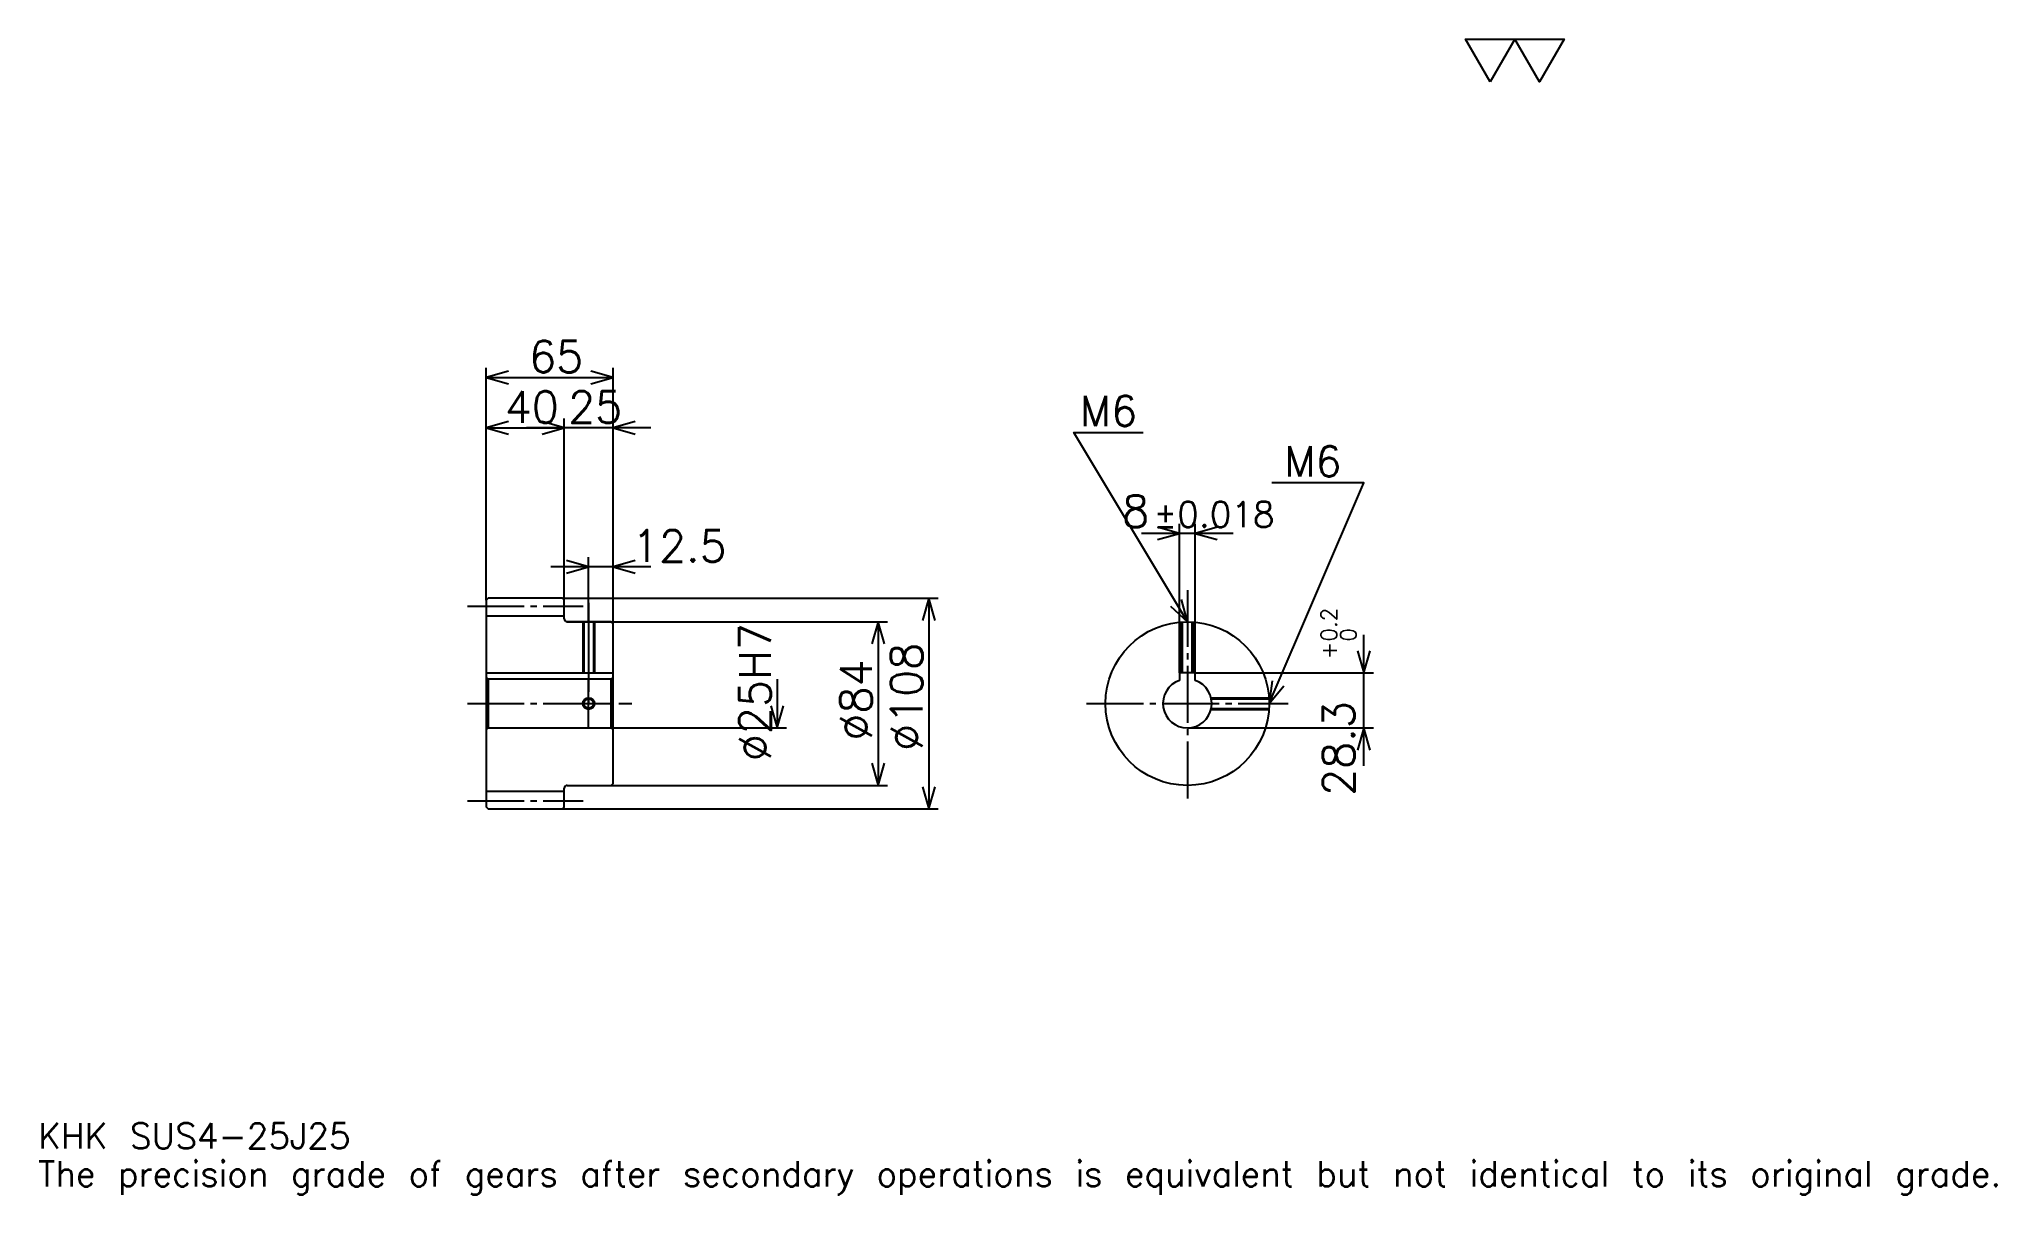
# Model space of a CAD drawing. Extents: x 33 to 1037, y 12 to 605.
import ezdxf

# ---------------------------------------------------------------- set-up
doc = ezdxf.new("R2010")
doc.units = 0
doc.linetypes.add('DASHDOT', pattern=[38.869564, 29.152174, -3.23913, 3.23913, -3.23913])
doc.layers.get('0').update_dxf_attribs({"linetype": 'CONTINUOUS'})
doc.layers.add('DASHDOT', color=6, linetype='DASHDOT')
doc.styles.add('KANJI', font='TXT', dxfattribs={"bigfont": 'BIGFONT'})

msp = doc.modelspace()

# ---------------------------------------------------------------- linework, layer by layer
at = {"color": 5}
for p, q in [((262.369568, 317.989136), (262.369568, 436.217407)), ((327.369568, 317.989136), (327.369568, 436.217407)), ((262.369568, 431.358704), (327.369568, 431.358704)), ((262.369568, 405.445648), (302.369568, 405.445648)), ((346.804352, 405.445648), (282.934784, 405.445648)), ((302.369568, 317.989136), (302.369568, 410.304321)), ((618.021729, 279.789124), (618.021729, 356.195679)), ((626.021729, 279.789124), (626.021729, 356.195679)), ((645.456543, 351.336975), (598.586914, 351.336975)), ((346.804352, 334.184784), (295.434784, 334.184784)), ((314.869568, 317.989136), (314.869568, 339.043488)), ((262.369568, 316.989136), (262.369568, 317.989136)), ((301.369568, 317.989136), (327.369568, 317.989136)), ((302.369568, 316.989136), (302.369568, 317.989136)), ((314.869568, 305.989136), (314.869568, 317.989136)), ((314.869568, 305.989136), (314.869568, 317.989136)), ((327.369568, 317.989136), (494.184784, 317.989136)), ((327.369568, 304.989136), (327.369568, 317.989136)), ((489.326111, 317.989136), (489.326111, 209.989136)), ((303.869568, 305.989136), (327.369568, 305.989136)), ((327.369568, 305.989136), (468.271729, 305.989136)), ((463.413025, 305.989136), (463.413025, 221.989136)), ((712.608704, 232.054352), (712.608704, 299.223907)), ((411.586975, 276.489136), (411.586975, 251.489136)), ((626.021729, 279.789124), (717.467407, 279.789124)), ((327.369568, 251.489136), (416.445648, 251.489136)), ((622.021729, 251.489136), (717.467407, 251.489136)), ((303.869568, 221.989136), (327.369568, 221.989136)), ((327.369568, 221.989136), (468.271729, 221.989136)), ((301.369568, 209.989136), (327.369568, 209.989136)), ((327.369568, 209.989136), (494.184784, 209.989136))]:
    msp.add_line(p, q, dxfattribs=at)
at = {"color": 4}
for p, q in [((262.369568, 308.989136), (302.369568, 308.989136)), ((262.369568, 279.789124), (327.369568, 279.789124)), ((263.369568, 276.489136), (263.369568, 251.489136)), ((326.369568, 276.489136), (327.369568, 277.489136)), ((326.369568, 251.489136), (327.369568, 250.489136)), ((262.369568, 218.989136), (302.369568, 218.989136))]:
    msp.add_line(p, q, dxfattribs=at)
at = {"color": 7}
msp.add_lwpolyline([(777.391296, 583.043457), (764.758667, 604.940002), (815.289124, 604.940002), (802.656494, 583.043457), (790.023926, 604.940002), (777.391296, 583.043457)], dxfattribs=at)
at = {"color": 5}
for points in [[(273.706512, 434.597839), (262.369568, 431.358704), (273.706512, 428.119568)], [(316.032623, 428.119568), (327.369568, 431.358704), (316.032623, 434.597839)], [(273.706512, 408.684784), (262.369568, 405.445648), (273.706512, 402.206512)], [(291.032623, 402.206512), (302.369568, 405.445648), (291.032623, 408.684784)], [(291.032623, 402.206512), (302.369568, 405.445648), (291.032623, 408.684784)], [(338.706543, 408.684784), (327.369568, 405.445648), (338.706543, 402.206512)], [(622.021729, 305.989136), (563.717407, 403.163055), (599.347839, 403.163055)], [(664.021729, 263.989136), (712.608704, 377.25), (665.317383, 377.25)], [(606.684814, 348.097839), (618.021729, 351.336975), (606.684814, 354.576111)], [(637.358643, 354.576111), (626.021729, 351.336975), (637.358643, 348.097839)], [(303.532623, 330.945648), (314.869568, 334.184784), (303.532623, 337.42392)], [(338.706543, 337.42392), (327.369568, 334.184784), (338.706543, 330.945648)], [(492.565247, 306.652191), (489.326111, 317.989136), (486.086975, 306.652191)], [(613.411377, 314.043976), (622.021729, 305.989136), (618.966431, 317.377014)], [(466.652161, 294.652191), (463.413025, 305.989136), (460.173889, 294.652191)], [(709.369568, 291.126099), (712.608704, 279.789124), (715.847839, 291.126099)], [(665.514404, 275.684875), (664.021729, 263.989136), (671.468018, 273.13089)], [(408.347839, 262.82608), (411.586975, 251.489136), (414.826111, 262.82608)], [(715.847839, 240.152176), (712.608704, 251.489136), (709.369568, 240.152176)], [(460.173889, 233.326096), (463.413025, 221.989136), (466.652161, 233.326096)], [(486.086975, 221.326096), (489.326111, 209.989136), (492.565247, 221.326096)]]:
    msp.add_lwpolyline(points, dxfattribs=at)
at = {"color": 4}
for points in [[(302.369568, 307.489136), (302.369568, 316.989136), (301.369568, 317.989136), (263.369568, 317.989136), (262.369568, 316.989136), (262.369568, 250.489136)], [(303.869568, 221.989136), (326.369568, 221.989136), (327.369568, 222.989136), (327.369568, 304.989136), (326.369568, 305.989136), (303.869568, 305.989136)], [(311.869568, 305.989136), (311.869568, 279.789124)], [(312.409576, 305.989136), (312.409576, 279.789124)], [(317.329559, 305.989136), (317.329559, 279.789124)], [(317.869568, 305.989136), (317.869568, 279.789124)], [(619.021729, 279.789124), (619.021729, 305.881866)], [(619.561768, 279.789124), (619.561768, 305.917023)], [(624.481689, 279.789124), (624.481689, 305.917023)], [(625.021729, 279.789124), (625.021729, 305.881866)], [(262.369568, 250.489136), (263.369568, 251.489136), (326.369568, 251.489136), (326.369568, 276.489136), (263.369568, 276.489136), (262.369568, 277.489136)], [(626.021729, 275.831848), (626.021729, 279.789124), (618.021729, 279.789124), (618.021729, 275.831848)], [(634.156372, 266.989136), (663.914429, 266.989136)], [(634.277283, 266.449127), (663.949585, 266.449127)], [(634.277283, 261.529144), (663.949585, 261.529144)], [(634.156372, 260.989136), (663.914429, 260.989136)], [(262.369568, 250.489136), (262.369568, 210.989136), (263.369568, 209.989136), (301.369568, 209.989136), (302.369568, 210.989136), (302.369568, 220.489136)]]:
    msp.add_lwpolyline(points, dxfattribs=at)
for centre, radius in [((622.021729, 263.989136), 42), ((314.869568, 263.989136), 2.46)]:
    msp.add_circle(centre, radius, dxfattribs=at)
at = {"color": 7}
msp.add_circle((314.869568, 263.989136), 3, dxfattribs=at)
at = {"color": 4}
for centre, radius, start, end in [((303.869568, 307.489136), 1.5, 180, 270), ((622.021729, 263.989136), 12.5, 108.662925185, 71.337074815), ((303.869568, 220.489136), 1.5, 90, 180)]:
    msp.add_arc(centre, radius, start, end, dxfattribs=at)
at = {"layer": 'DASHDOT', "color": 7}
for p, q in [((622.021729, 322.184784), (622.021729, 212.271744)), ((252.652176, 313.989136), (312.086975, 313.989136)), ((314.869568, 305.989136), (314.869568, 263.989136)), ((252.652176, 263.989136), (337.086975, 263.989136)), ((570.304321, 263.989136), (673.739136, 263.989136)), ((252.652176, 213.989136), (312.086975, 213.989136))]:
    msp.add_line(p, q, dxfattribs=at)
for points in [[(314.869568, 315.706543), (314.869568, 270.071747)], [(314.869568, 251.271744), (314.869568, 276.706512)], [(302.152161, 263.989136), (327.586975, 263.989136)]]:
    msp.add_lwpolyline(points, dxfattribs=at)

# ---------------------------------------------------------------- texts
at = {"color": 7, "style": 'KANJI'}
for s, height, p in [('65', 16.195652, (284.342407, 433.950012)), ('40', 16.195652, (271.842407, 408.036957)), ('25', 16.195652, (304.342407, 408.036957)), ('M6', 15.547827, (566.956543, 406.402161)), ('M6', 15.547827, (671.795654, 380.489136)), ('8', 16.195652, (588.590698, 354.576111)), ('%%p0.018', 12.956522, (604.622437, 354.576111)), ('12.5', 16.195652, (337.086975, 336.776093)), ('KHK SUS4-25J25', 12.956522, (32.391304, 35.630436)), ('The precision grade of gears after secondary operations is equivalent but not identical to its original grade.', 12.956522, (32.391304, 16.195652))]:
    msp.add_text(s, height=height, dxfattribs=at).set_placement(p)
for s, height, p in [('0.2', 8.097826, (698.68042, 295.800293)), ('%%c25H7', 16.195652, (408.347839, 234.432068)), ('0', 8.097826, (708.721741, 295.800293)), ('%%c108', 16.195652, (486.086975, 239.695648)), ('+', 8.097826, (698.68042, 286.730713)), ('%%c84', 16.195652, (460.173889, 244.959244)), ('28.3', 16.195652, (707.75, 216.629532))]:
    msp.add_text(s, height=height, rotation=90, dxfattribs=at).set_placement(p)

doc.saveas('drawing.dxf')
